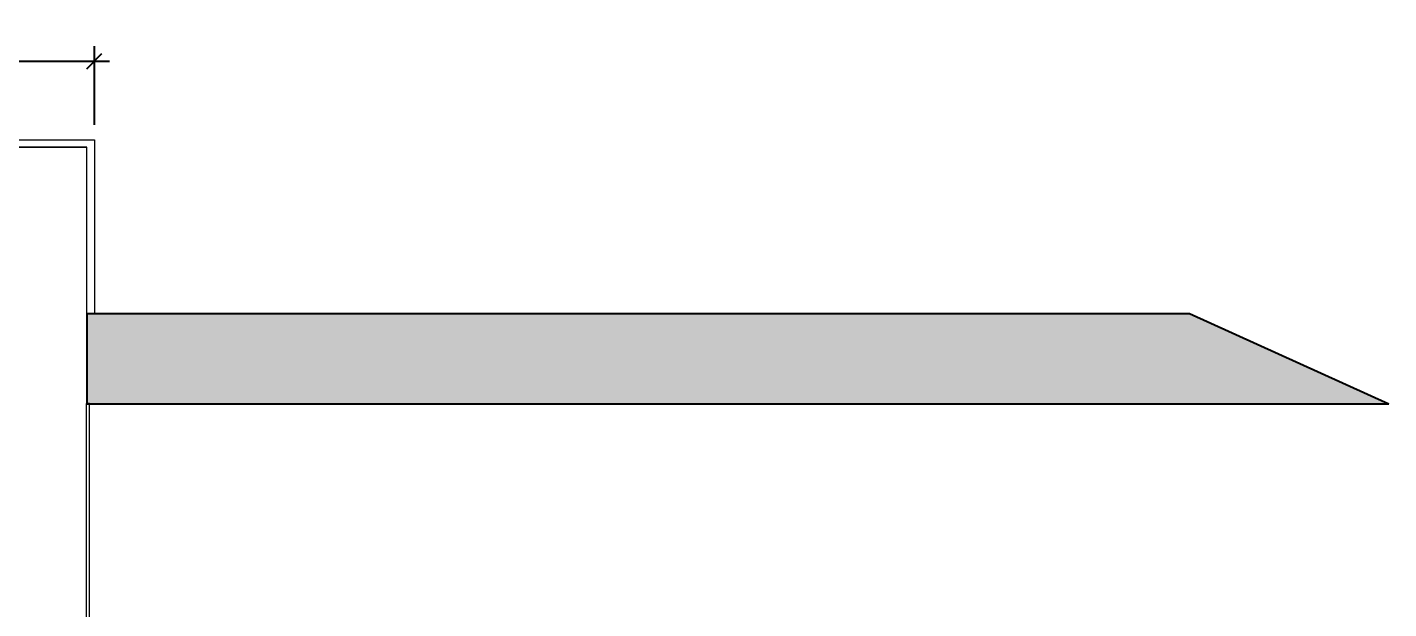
# Model space of a CAD drawing. Header units: millimetres. Extents: x 930 to 6336, y 2219 to 4338.
# Drawn here: x 5433 to 6336, y 3611 to 3996 of the extents above; entities that cross this region are included whole.
import ezdxf

# ---------------------------------------------------------------- set-up
doc = ezdxf.new("R2010")
doc.units = ezdxf.units.MM
doc.layers.add('muri sezionati', color=1, linetype='Continuous')
doc.layers.add('QUOTE', color=3, linetype='Continuous', lineweight=9)
doc.layers.add('serramenti e scale', color=4, linetype='Continuous', lineweight=18)
doc.styles.get("Standard").update_dxf_attribs({"font": 'arial.ttf'})
doc.dimstyles.new('ook', dxfattribs={"dimtxt": 15, "dimasz": 10, "dimexe": 10, "dimexo": 10, "dimgap": 5, "dimtad": 1, "dimtoh": 1, "dimdec": 0, "dimzin": 0, "dimdsep": 46, "dimtxsty": 'Standard', "dimblk": 'OBLIQUE', "dimcen": 0.09, "dimdle": 10, "dimclrt": 3, "dimadec": 0, "dimazin": 0, "dimtfac": 1, "dimtdec": 0, "dimtofl": 0, "dimtmove": 0, "dimatfit": 3, "dimldrblk": 'OBLIQUE', "dimfxl": 1, "dimtfill": 2, "dimtfillclr": 250, "dimtolj": 1, "dimtzin": 0, "dimarcsym": 0})

# ---------------------------------------------------------------- blocks, each defined once
blk = doc.blocks.new('_Oblique')
at = {"color": 0, "linetype": 'ByBlock', "lineweight": -2}
blk.add_line((-0.5, -0.5), (0.5, 0.5), dxfattribs=at)
blk = doc.blocks.new('*D68')
at = {"layer": 'Defpoints', "color": 0, "transparency": 16777216}
for p in [(5477.89, 3973.72), (4984.85, 3921.57), (5477.89, 3921.47)]:
    blk.add_point(p, dxfattribs=at)
at = {"layer": 'QUOTE', "color": 0, "lineweight": -2, "transparency": 16777216}
for p, q in [((4984.85, 3931.57), (4984.85, 3983.72)), ((5477.89, 3931.47), (5477.89, 3983.72)), ((4974.85, 3973.72), (5487.89, 3973.72))]:
    blk.add_line(p, q, dxfattribs=at)
at = {"layer": 'QUOTE', "color": 0, "lineweight": -2, "transparency": 16777216, "xscale": 10, "yscale": 10, "zscale": 10, "rotation": 180}
blk.add_blockref('_Oblique', (4984.85, 3973.72), dxfattribs=at)
at = {"layer": 'QUOTE', "color": 0, "lineweight": -2, "transparency": 16777216, "xscale": 10, "yscale": 10, "zscale": 10}
blk.add_blockref('_Oblique', (5477.89, 3973.72), dxfattribs=at)
at = {"layer": 'QUOTE', "color": 3, "transparency": 16777216, "insert": (5231.37, 3986.39), "char_height": 15, "attachment_point": 5, "bg_fill": 1, "box_fill_scale": 1.1, "bg_fill_color": 250, "bg_fill_transparency": 0}
blk.add_mtext('\\A1;493', dxfattribs=at)

msp = doc.modelspace()

# ---------------------------------------------------------------- hatches: boundary and pattern name
at = {"layer": 'muri sezionati'}
h = msp.add_hatch(color=256, dxfattribs=at)
h.dxf.hatch_style = 1
h.paths.add_polyline_path([(6203.85, 3806.47), (5472.86, 3806.47), (5472.78, 3746.65), (5474.7, 3746.65), (6336.06, 3746.47)])

# ---------------------------------------------------------------- linework, layer by layer
for p, q in [((5472.86, 3806.65), (5472.78, 3746.47)), ((5472.86, 3806.47), (6203.85, 3806.47)), ((6203.85, 3806.47), (6336.06, 3746.47)), ((5472.78, 3746.47), (6336.06, 3746.47))]:
    msp.add_line(p, q, dxfattribs=at)
at = {"layer": 'muri sezionati', "linetype": 'ByBlock'}
msp.add_line((5472.78, 3746.65), (5474.7, 3746.65), dxfattribs=at)
at = {"layer": 'serramenti e scale'}
for p, q in [((5362.85, 3921.63), (5472.85, 3921.65)), ((5362.89, 3921.47), (5472.89, 3921.47)), ((5472.85, 3921.65), (5477.85, 3921.65)), ((5472.89, 3921.47), (5477.89, 3921.47)), ((5477.85, 3921.65), (5477.86, 3806.65)), ((5477.89, 3921.47), (5477.89, 3806.47)), ((5472.85, 3916.65), (5362.85, 3916.63)), ((5472.89, 3916.47), (5362.89, 3916.47)), ((5472.86, 3806.65), (5472.85, 3916.65)), ((5472.89, 3806.47), (5472.89, 3916.47)), ((5472.86, 3806.47), (5472.89, 3806.47)), ((5472.75, 3591.37), (5472.7, 3746.65))]:
    msp.add_line(p, q, dxfattribs=at)
at = {"layer": 'serramenti e scale', "linetype": 'ByBlock'}
msp.add_line((5474.75, 3591.37), (5474.7, 3746.65), dxfattribs=at)

# ---------------------------------------------------------------- dimensions: what is measured, and where the dimension line sits
at = {"layer": 'QUOTE'}
dim = msp.add_linear_dim(base=(5477.89, 3973.72), p1=(4984.85, 3921.57), p2=(5477.89, 3921.47), dimstyle='ook', dxfattribs=at)
dim.commit()
dim.dimension.update_dxf_attribs({"geometry": '*D68', "text_midpoint": (5231.37, 3986.39)})

doc.saveas('drawing.dxf')
